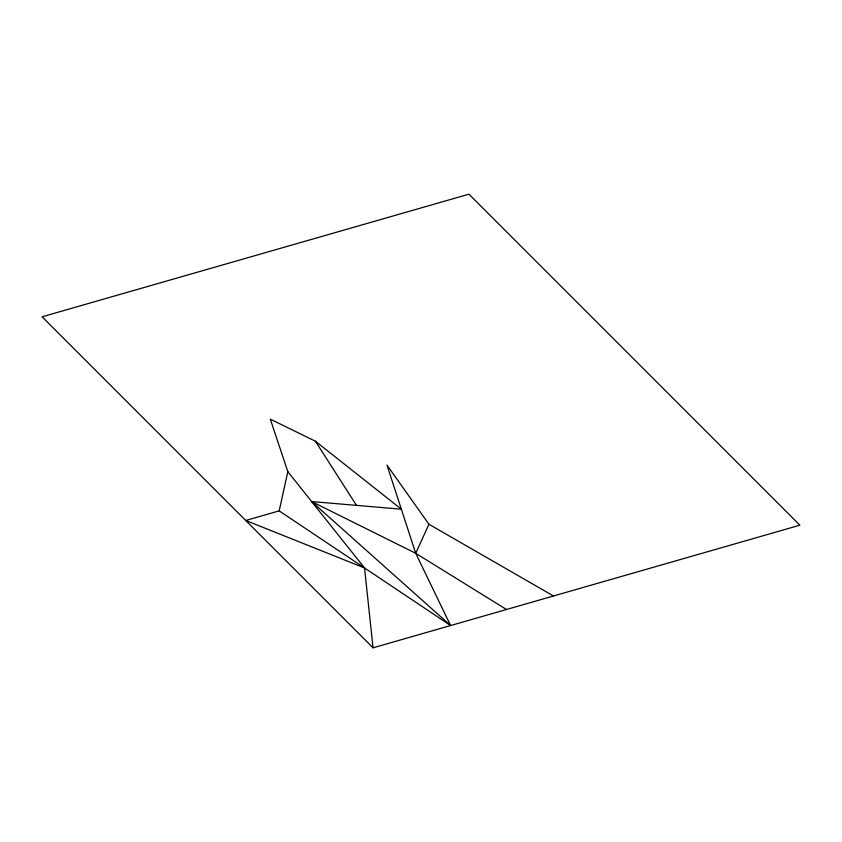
<?xml version="1.0" encoding="UTF-8"?>
<svg xmlns="http://www.w3.org/2000/svg" width="842" height="842" viewBox="0 0 842 842"><rect width="100%" height="100%" fill="white"/><g stroke="black" fill="none" stroke-linecap="round" stroke-linejoin="round"><path stroke-width="1.26" d="M373.048 647.824L42.1 316.803L468.952 194.176L799.9 525.197L373.048 647.824L364.544 567.971L245.738 520.482L279.176 510.873L287.827 471.667L270.303 419.169L315.382 441.197L401.35 509.2L311.624 501.548L450.617 625.543L415.706 553.278L386.983 465.121L428.946 524.271L553.51 595.989M506.474 609.492L415.706 553.278L428.946 524.271M311.624 501.548L415.706 553.278M279.176 510.873L450.617 625.543M287.827 471.667L364.544 567.971M315.382 441.197L356.492 505.379"/></g></svg>
